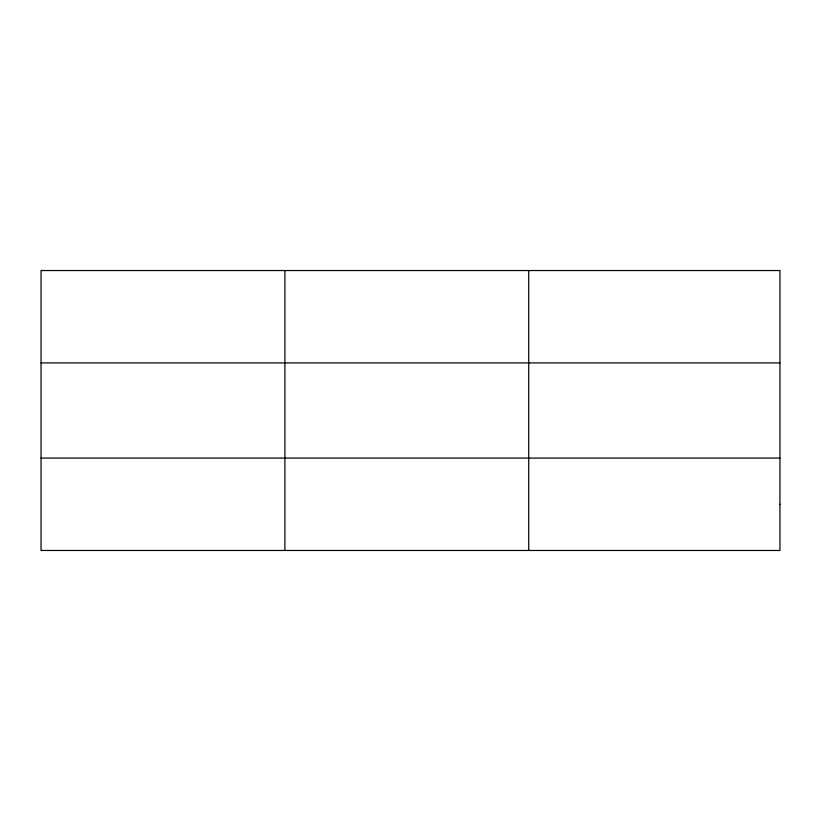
<?xml version="1.0" encoding="UTF-8"?>
<svg xmlns="http://www.w3.org/2000/svg" width="821" height="821" viewBox="0 0 821 821"><rect width="100%" height="100%" fill="white"/><g stroke="black" fill="none" stroke-linecap="round" stroke-linejoin="round"><path stroke-width="1.23" d="M284.887 550.47L284.887 270.53M528.724 550.47L528.724 270.53M41.05 362.913L779.95 362.913M41.05 458.087L779.95 458.087M779.95 504.279L779.95 550.47L41.05 550.47L41.05 270.53L779.95 270.53L779.95 504.279"/></g></svg>
